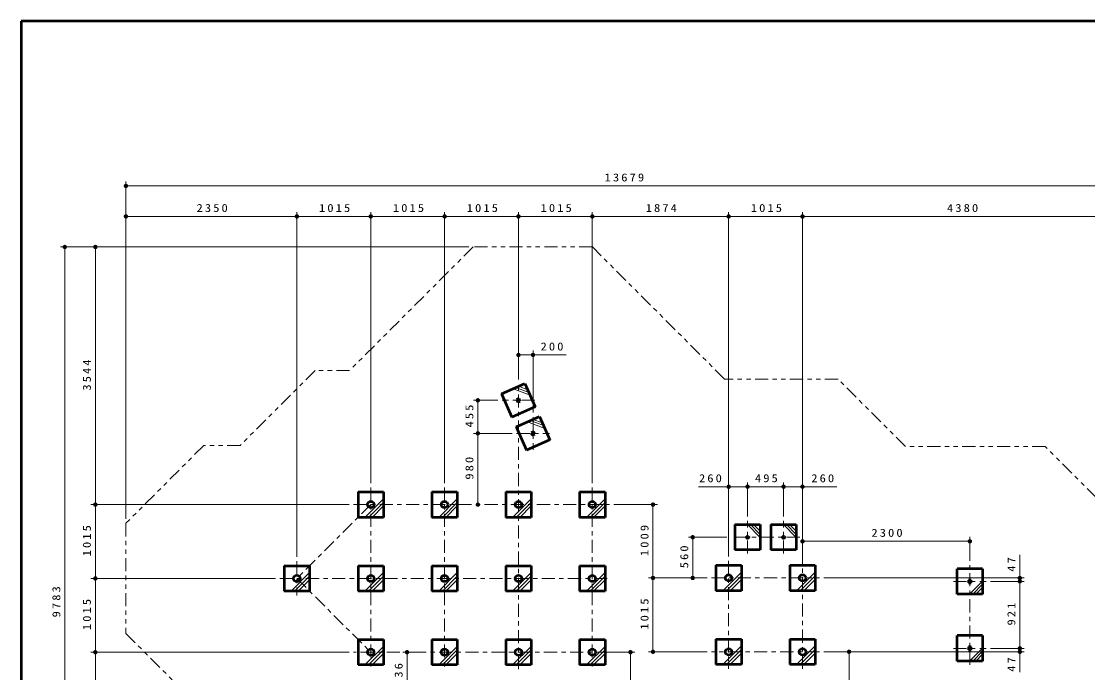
# Model space of a CAD drawing. Units: millimetres on the paper, scale 1:60. Extents: x -385 to 0, y -594 to 267.
# Drawn here: x -385 to -140.7, y -476.3 to -327 of the extents above; entities that cross this region are included whole.
import ezdxf

# ---------------------------------------------------------------- set-up
doc = ezdxf.new("R2010")
doc.units = ezdxf.units.MM
doc.linetypes.add('USER2', pattern=[6, 3, -1, 1, -1])
doc.linetypes.add('USER3', pattern=[8, 3, -1, 1, -1, 1, -1])
doc.layers.add('LY_1', color=7, linetype='Continuous', lineweight=13)
doc.layers.add('LY_2', color=7, linetype='Continuous', lineweight=13)
doc.styles.add('ＭＳ ゴシック', font='')
doc.styles.get('ＭＳ ゴシック').set_extended_font_data('MS Gothic')

# ---------------------------------------------------------------- blocks, each defined once
blk = doc.blocks.new('filled_dot')
at = {"color": 0, "linetype": 'Continuous', "lineweight": -2, "const_width": 1.25}
blk.add_lwpolyline([(-0.625, 0, 1), (0.625, 0, 1)], format="xyb", close=True, dxfattribs=at)

msp = doc.modelspace()

# ---------------------------------------------------------------- linework, layer by layer
at = {"layer": 'LY_1'}
for p, q in [((-361.043, -441.086), (-361.043, -363.739)), ((-361.043, -364.739), (-133.059, -364.739)), ((-361.043, -441.086), (-361.043, -370.739)), ((-321.879, -449.804), (-321.879, -370.739)), ((-304.962, -432.888), (-304.962, -370.739)), ((-288.045, -432.888), (-288.045, -370.739)), ((-271.129, -408.138), (-271.129, -370.739)), ((-254.212, -432.888), (-254.212, -370.739)), ((-222.979, -449.704), (-222.979, -370.739)), ((-206.062, -449.704), (-206.062, -370.739)), ((-361.043, -371.739), (-321.879, -371.739)), ((-321.879, -371.739), (-304.962, -371.739)), ((-304.962, -371.739), (-288.045, -371.739)), ((-288.045, -371.739), (-271.129, -371.739)), ((-271.129, -371.739), (-254.212, -371.739)), ((-254.212, -371.739), (-222.979, -371.739)), ((-222.979, -371.739), (-206.062, -371.739)), ((-206.062, -371.739), (-133.059, -371.739)), ((-282.508, -378.739), (-376.043, -378.739)), ((-375.043, -541.788), (-375.043, -378.739)), ((-282.508, -378.739), (-369.043, -378.739)), ((-368.043, -437.804), (-368.043, -378.739)), ((-271.129, -409.138), (-271.129, -402.496)), ((-267.795, -416.721), (-267.795, -402.496)), ((-271.129, -403.496), (-260.209, -403.496)), ((-268.444, -412.746), (-272.36, -411.243)), ((-268.732, -412.1), (-271.714, -410.956)), ((-269.019, -411.454), (-271.068, -410.668)), ((-275.879, -413.888), (-281.424, -413.888)), ((-280.424, -421.471), (-280.424, -413.888)), ((-265.111, -420.33), (-269.027, -418.826)), ((-265.398, -419.684), (-268.381, -418.539)), ((-265.686, -419.038), (-267.735, -418.251)), ((-272.545, -421.471), (-281.424, -421.471)), ((-280.424, -437.804), (-280.424, -421.471)), ((-229.917, -433.699), (-218.645, -433.699)), ((-222.979, -449.704), (-222.979, -432.699)), ((-218.645, -440.538), (-218.645, -432.699)), ((-218.645, -433.699), (-210.395, -433.699)), ((-210.395, -440.538), (-210.395, -432.699)), ((-210.395, -433.699), (-198.189, -433.699)), ((-206.062, -449.704), (-206.062, -432.699)), ((-306.301, -440.721), (-302.045, -436.465)), ((-289.384, -440.721), (-285.129, -436.465)), ((-272.468, -440.721), (-268.212, -436.465)), ((-255.551, -440.721), (-251.295, -436.465)), ((-309.879, -437.804), (-369.043, -437.804)), ((-368.043, -454.721), (-368.043, -437.804)), ((-305.476, -440.721), (-302.045, -437.29)), ((-304.651, -440.721), (-302.045, -438.115)), ((-288.559, -440.721), (-285.129, -437.29)), ((-287.734, -440.721), (-285.129, -438.115)), ((-271.643, -440.721), (-268.212, -437.29)), ((-270.818, -440.721), (-268.212, -438.115)), ((-254.726, -440.721), (-251.295, -437.29)), ((-253.901, -440.721), (-251.295, -438.115)), ((-249.295, -437.804), (-239.311, -437.804)), ((-240.311, -437.804), (-240.311, -454.621)), ((-215.729, -445.337), (-218.694, -442.371)), ((-215.729, -444.63), (-217.987, -442.371)), ((-215.729, -443.923), (-217.28, -442.371)), ((-207.479, -445.337), (-210.444, -442.371)), ((-207.479, -444.63), (-209.737, -442.371)), ((-207.479, -443.923), (-209.03, -442.371)), ((-223.395, -445.288), (-232.211, -445.288)), ((-231.211, -454.621), (-231.211, -445.288)), ((-206.062, -451.212), (-206.062, -445.216)), ((-206.062, -446.216), (-167.729, -446.216)), ((-167.729, -450.654), (-167.729, -445.216)), ((-156.28, -449.284), (-156.28, -455.404)), ((-323.218, -457.638), (-318.962, -453.382)), ((-322.393, -457.638), (-318.962, -454.207)), ((-306.301, -457.638), (-302.045, -453.382)), ((-305.476, -457.638), (-302.045, -454.207)), ((-289.384, -457.638), (-285.129, -453.382)), ((-288.559, -457.638), (-285.129, -454.207)), ((-272.468, -457.638), (-268.212, -453.382)), ((-271.643, -457.638), (-268.212, -454.207)), ((-255.551, -457.638), (-251.295, -453.382)), ((-254.726, -457.638), (-251.295, -454.207)), ((-224.318, -457.538), (-220.062, -453.282)), ((-223.493, -457.538), (-220.062, -454.107)), ((-207.401, -457.538), (-203.145, -453.282)), ((-206.576, -457.538), (-203.145, -454.107)), ((-326.795, -454.721), (-369.043, -454.721)), ((-368.043, -471.638), (-368.043, -454.721)), ((-321.568, -457.638), (-318.962, -455.032)), ((-304.651, -457.638), (-302.045, -455.032)), ((-287.734, -457.638), (-285.129, -455.032)), ((-270.818, -457.638), (-268.212, -455.032)), ((-253.901, -457.638), (-251.295, -455.032)), ((-227.895, -454.621), (-241.311, -454.621)), ((-240.311, -471.538), (-240.311, -454.621)), ((-227.895, -454.621), (-232.211, -454.621)), ((-222.668, -457.538), (-220.062, -454.932)), ((-205.751, -457.538), (-203.145, -454.932)), ((-201.145, -454.621), (-155.28, -454.621)), ((-167.778, -458.321), (-164.812, -455.355)), ((-167.071, -458.321), (-164.812, -456.062)), ((-162.979, -455.404), (-155.28, -455.404)), ((-156.28, -455.404), (-156.28, -470.754)), ((-166.364, -458.321), (-164.812, -456.769)), ((-306.301, -474.554), (-302.045, -470.299)), ((-305.476, -474.554), (-302.045, -471.123)), ((-289.384, -474.554), (-285.129, -470.299)), ((-288.559, -474.554), (-285.129, -471.123)), ((-272.468, -474.554), (-268.212, -470.299)), ((-271.643, -474.554), (-268.212, -471.123)), ((-255.551, -474.554), (-251.295, -470.299)), ((-254.726, -474.554), (-251.295, -471.123)), ((-224.318, -474.454), (-220.062, -470.199)), ((-223.493, -474.454), (-220.062, -471.023)), ((-207.401, -474.454), (-203.145, -470.199)), ((-206.576, -474.454), (-203.145, -471.023)), ((-167.778, -473.671), (-164.812, -470.705)), ((-167.071, -473.671), (-164.812, -471.412)), ((-162.979, -470.754), (-155.28, -470.754)), ((-156.28, -470.754), (-156.28, -476.216)), ((-309.879, -471.638), (-369.043, -471.638)), ((-368.043, -541.788), (-368.043, -471.638)), ((-304.651, -474.554), (-302.045, -471.948)), ((-292.962, -471.638), (-297.639, -471.638)), ((-296.639, -482.235), (-296.639, -471.638)), ((-287.734, -474.554), (-285.129, -471.948)), ((-270.818, -474.554), (-268.212, -471.948)), ((-253.901, -474.554), (-251.295, -471.948)), ((-250.803, -471.638), (-244.468, -471.638)), ((-245.468, -471.638), (-245.468, -504.971)), ((-227.895, -471.538), (-241.311, -471.538)), ((-222.668, -474.454), (-220.062, -471.848)), ((-205.751, -474.454), (-203.145, -471.848)), ((-201.145, -471.538), (-194.391, -471.538)), ((-201.145, -471.538), (-155.28, -471.538)), ((-195.391, -471.538), (-195.391, -494.204)), ((-166.364, -473.671), (-164.812, -472.119))]:
    msp.add_line(p, q, dxfattribs=at)
at = {"layer": 'LY_1', "color": 140, "lineweight": 50}
for p, q in [((-274.979, -412.409), (-269.65, -410.037)), ((-269.65, -410.037), (-267.278, -415.366)), ((-274.979, -412.409), (-272.607, -417.738)), ((-270.968, -413.47), (-271.547, -413.727)), ((-271.547, -413.727), (-271.289, -414.306)), ((-271.289, -414.306), (-270.711, -414.048)), ((-270.711, -414.048), (-270.968, -413.47)), ((-267.278, -415.366), (-272.607, -417.738)), ((-271.646, -419.993), (-266.317, -417.62)), ((-266.317, -417.62), (-263.944, -422.949)), ((-271.646, -419.993), (-269.274, -425.322)), ((-267.635, -421.053), (-268.213, -421.31)), ((-268.213, -421.31), (-267.956, -421.889)), ((-267.956, -421.889), (-267.377, -421.631)), ((-267.377, -421.631), (-267.635, -421.053)), ((-263.944, -422.949), (-269.274, -425.322)), ((-307.879, -434.888), (-307.879, -440.721)), ((-307.879, -434.888), (-302.045, -434.888)), ((-302.045, -434.888), (-302.045, -440.721)), ((-290.962, -434.888), (-290.962, -440.721)), ((-290.962, -434.888), (-285.129, -434.888)), ((-285.129, -434.888), (-285.129, -440.721)), ((-274.045, -434.888), (-274.045, -440.721)), ((-274.045, -434.888), (-268.212, -434.888)), ((-268.212, -434.888), (-268.212, -440.721)), ((-257.129, -434.888), (-257.129, -440.721)), ((-257.129, -434.888), (-251.295, -434.888)), ((-251.295, -434.888), (-251.295, -440.721)), ((-302.045, -440.721), (-307.879, -440.721)), ((-285.129, -440.721), (-290.962, -440.721)), ((-268.212, -440.721), (-274.045, -440.721)), ((-251.295, -440.721), (-257.129, -440.721)), ((-221.562, -442.371), (-221.562, -448.204)), ((-221.562, -442.371), (-215.729, -442.371)), ((-215.729, -442.371), (-215.729, -448.204)), ((-213.312, -442.371), (-213.312, -448.204)), ((-213.312, -442.371), (-207.479, -442.371)), ((-207.479, -442.371), (-207.479, -448.204)), ((-215.729, -448.204), (-221.562, -448.204)), ((-207.479, -448.204), (-213.312, -448.204)), ((-324.795, -451.804), (-324.795, -457.638)), ((-324.795, -451.804), (-318.962, -451.804)), ((-318.962, -451.804), (-318.962, -457.638)), ((-307.879, -451.804), (-307.879, -457.638)), ((-307.879, -451.804), (-302.045, -451.804)), ((-302.045, -451.804), (-302.045, -457.638)), ((-290.962, -451.804), (-290.962, -457.638)), ((-290.962, -451.804), (-285.129, -451.804)), ((-285.129, -451.804), (-285.129, -457.638)), ((-274.045, -451.804), (-274.045, -457.638)), ((-274.045, -451.804), (-268.212, -451.804)), ((-268.212, -451.804), (-268.212, -457.638)), ((-257.129, -451.804), (-257.129, -457.638)), ((-257.129, -451.804), (-251.295, -451.804)), ((-251.295, -451.804), (-251.295, -457.638)), ((-225.895, -451.704), (-225.895, -457.538)), ((-225.895, -451.704), (-220.062, -451.704)), ((-220.062, -451.704), (-220.062, -457.538)), ((-208.979, -451.704), (-208.979, -457.538)), ((-208.979, -451.704), (-203.145, -451.704)), ((-203.145, -451.704), (-203.145, -457.538)), ((-164.812, -452.488), (-170.645, -452.488)), ((-170.645, -458.321), (-170.645, -452.488)), ((-164.812, -452.488), (-164.812, -458.321)), ((-168.045, -455.088), (-168.045, -455.721)), ((-167.412, -455.088), (-168.045, -455.088)), ((-168.045, -455.721), (-167.412, -455.721)), ((-167.412, -455.721), (-167.412, -455.088)), ((-318.962, -457.638), (-324.795, -457.638)), ((-302.045, -457.638), (-307.879, -457.638)), ((-285.129, -457.638), (-290.962, -457.638)), ((-268.212, -457.638), (-274.045, -457.638)), ((-251.295, -457.638), (-257.129, -457.638)), ((-220.062, -457.538), (-225.895, -457.538)), ((-203.145, -457.538), (-208.979, -457.538)), ((-164.812, -458.321), (-170.645, -458.321)), ((-307.879, -468.721), (-307.879, -474.554)), ((-307.879, -468.721), (-302.045, -468.721)), ((-302.045, -468.721), (-302.045, -474.554)), ((-290.962, -468.721), (-290.962, -474.554)), ((-290.962, -468.721), (-285.129, -468.721)), ((-285.129, -468.721), (-285.129, -474.554)), ((-274.045, -468.721), (-274.045, -474.554)), ((-274.045, -468.721), (-268.212, -468.721)), ((-268.212, -468.721), (-268.212, -474.554)), ((-257.129, -468.721), (-257.129, -474.554)), ((-257.129, -468.721), (-251.295, -468.721)), ((-251.295, -468.721), (-251.295, -474.554)), ((-225.895, -468.621), (-225.895, -474.454)), ((-225.895, -468.621), (-220.062, -468.621)), ((-220.062, -468.621), (-220.062, -474.454)), ((-208.979, -468.621), (-208.979, -474.454)), ((-208.979, -468.621), (-203.145, -468.621)), ((-203.145, -468.621), (-203.145, -474.454)), ((-164.812, -467.838), (-170.645, -467.838)), ((-170.645, -473.671), (-170.645, -467.838)), ((-164.812, -467.838), (-164.812, -473.671)), ((-167.412, -470.438), (-168.045, -470.438)), ((-168.045, -470.438), (-168.045, -471.071)), ((-168.045, -471.071), (-167.412, -471.071)), ((-167.412, -471.071), (-167.412, -470.438)), ((-164.812, -473.671), (-170.645, -473.671)), ((-302.045, -474.554), (-307.879, -474.554)), ((-285.129, -474.554), (-290.962, -474.554)), ((-268.212, -474.554), (-274.045, -474.554)), ((-251.295, -474.554), (-257.129, -474.554)), ((-220.062, -474.454), (-225.895, -474.454)), ((-203.145, -474.454), (-208.979, -474.454))]:
    msp.add_line(p, q, dxfattribs=at)
at = {"layer": 'LY_1', "linetype": 'USER2'}
for p, q in [((-271.129, -475.554), (-271.129, -410.138)), ((-267.379, -413.888), (-274.879, -413.888)), ((-267.795, -417.721), (-267.795, -425.221)), ((-271.545, -421.471), (-264.045, -421.471)), ((-304.962, -433.888), (-304.962, -475.554)), ((-288.045, -433.888), (-288.045, -475.554)), ((-254.212, -433.888), (-254.212, -475.554)), ((-304.962, -437.804), (-321.879, -454.721)), ((-308.879, -437.804), (-250.295, -437.804)), ((-218.645, -449.038), (-218.645, -441.538)), ((-210.395, -449.038), (-210.395, -441.538)), ((-206.645, -445.288), (-222.395, -445.288)), ((-321.879, -450.804), (-321.879, -458.638)), ((-222.979, -450.704), (-222.979, -475.454)), ((-206.062, -475.454), (-206.062, -450.704)), ((-167.729, -474.504), (-167.729, -451.654)), ((-325.795, -454.721), (-250.295, -454.721)), ((-321.879, -454.721), (-304.962, -471.638)), ((-226.895, -454.621), (-202.145, -454.621)), ((-171.479, -455.404), (-163.979, -455.404)), ((-171.479, -470.754), (-163.979, -470.754)), ((-250.295, -471.638), (-308.879, -471.638)), ((-202.145, -471.538), (-226.895, -471.538))]:
    msp.add_line(p, q, dxfattribs=at)
at = {"layer": 'LY_1', "linetype": 'USER3'}
msp.add_lwpolyline([(-192.763, -524.499), (-170.106, -501.842), (-150.473, -501.842), (-133.059, -484.428), (-133.059, -441.899), (-150.473, -424.485), (-182.461, -424.485), (-197.927, -409.019), (-223.911, -409.019), (-254.192, -378.739), (-281.508, -378.739), (-309.831, -407.062), (-317.696, -407.062), (-334.851, -424.217), (-343.174, -424.217), (-361.043, -442.086), (-361.043, -467.356), (-343.174, -485.225), (-336.536, -485.225), (-279.972, -541.788), (-245.186, -541.788), (-227.897, -524.499)], close=True, dxfattribs=at)
at = {"layer": 'LY_1', "color": 140, "lineweight": 50}
for centre, radius in [((-304.962, -437.804), 0.743), ((-288.045, -437.804), 0.743), ((-271.129, -437.804), 0.743), ((-254.212, -437.804), 0.743), ((-218.645, -445.288), 0.278), ((-210.395, -445.288), 0.278), ((-321.879, -454.721), 0.743), ((-304.962, -454.721), 0.743), ((-288.045, -454.721), 0.743), ((-271.129, -454.721), 0.743), ((-254.212, -454.721), 0.743), ((-222.979, -454.621), 0.743), ((-206.062, -454.621), 0.743), ((-304.962, -471.638), 0.743), ((-288.045, -471.638), 0.743), ((-271.129, -471.638), 0.743), ((-254.212, -471.638), 0.743), ((-222.979, -471.538), 0.743), ((-206.062, -471.538), 0.743)]:
    msp.add_circle(centre, radius, dxfattribs=at)
at = {"layer": 'LY_1'}
msp.add_circle((-206.062, -454.621), 0.743, dxfattribs=at)
at = {"layer": 'LY_2', "lineweight": 50}
for p, q in [((0, -327), (-385, -327)), ((-385, -327), (-385, -594))]:
    msp.add_line(p, q, dxfattribs=at)

# ---------------------------------------------------------------- block references
at = {"layer": 'LY_1', "xscale": 0.4, "yscale": 0.4}
for p in [(-361.043, -364.739), (-361.043, -371.739), (-321.879, -371.739), (-304.962, -371.739), (-288.045, -371.739), (-271.129, -371.739), (-254.212, -371.739), (-222.979, -371.739), (-206.062, -371.739), (-271.129, -403.496), (-222.979, -433.699), (-218.645, -433.699), (-210.395, -433.699), (-206.062, -446.216)]:
    msp.add_blockref('filled_dot', p, dxfattribs=at)
for p, rotation in [((-321.879, -371.739), 180), ((-304.962, -371.739), 180), ((-288.045, -371.739), 180), ((-271.129, -371.739), 180), ((-254.212, -371.739), 180), ((-222.979, -371.739), 180), ((-206.062, -371.739), 180), ((-375.043, -378.739), 270), ((-368.043, -378.739), 270), ((-267.795, -403.496), 180), ((-280.424, -413.888), 270), ((-280.424, -421.471), 90), ((-280.424, -421.471), 270), ((-218.645, -433.699), 180), ((-210.395, -433.699), 180), ((-206.062, -433.699), 180), ((-368.043, -437.804), 90), ((-368.043, -437.804), 270), ((-280.424, -437.804), 90), ((-240.311, -437.804), 270), ((-231.211, -445.288), 270), ((-167.729, -446.216), 180), ((-368.043, -454.721), 270), ((-368.043, -454.721), 90), ((-240.311, -454.621), 270), ((-240.311, -454.621), 90), ((-231.211, -454.621), 90), ((-156.28, -454.621), 270), ((-156.28, -455.404), 270), ((-156.28, -455.404), 90), ((-368.043, -471.638), 270), ((-368.043, -471.638), 90), ((-296.639, -471.638), 270), ((-245.468, -471.638), 270), ((-240.311, -471.538), 90), ((-195.391, -471.538), 270), ((-156.28, -470.754), 90), ((-156.28, -470.754), 270), ((-156.28, -471.538), 90)]:
    msp.add_blockref('filled_dot', p, dxfattribs=dict(at, rotation=rotation))

# ---------------------------------------------------------------- texts
at = {"layer": 'LY_1', "char_height": 1.833, "attachment_point": 8, "style": 'ＭＳ ゴシック'}
for s, insert in [('\\T1.33;\\W1.15;13679', (-246.631, -363.739)), ('\\T1.33;\\W1.15;2350', (-341.052, -370.739)), ('\\T1.33;\\W1.15;1015', (-312.999, -370.739)), ('\\T1.33;\\W1.15;1015', (-296.083, -370.739)), ('\\T1.33;\\W1.15;1015', (-279.166, -370.739)), ('\\T1.33;\\W1.15;1015', (-262.249, -370.739)), ('\\T1.33;\\W1.15;1874', (-238.168, -370.739)), ('\\T1.33;\\W1.15;1015', (-214.099, -370.739)), ('\\T1.33;\\W1.15;4380', (-169.151, -370.739)), ('\\T1.33;\\W1.15;200', (-263.209, -402.496)), ('\\T1.33;\\W1.15;260', (-226.917, -432.699)), ('\\T1.33;\\W1.15;495', (-214.104, -432.699)), ('\\T1.33;\\W1.15;260', (-201.189, -432.699)), ('\\T1.33;\\W1.15;2300', (-186.468, -445.216))]:
    msp.add_mtext(s, dxfattribs=dict(at, insert=insert))
at = {"layer": 'LY_1', "char_height": 1.833, "attachment_point": 8, "rotation": 90, "style": 'ＭＳ ゴシック'}
for s, insert in [('\\T1.33;\\W1.15;3544', (-369.043, -407.855)), ('\\T1.33;\\W1.15;455', (-281.424, -417.263)), ('\\T1.33;\\W1.15;980', (-281.424, -429.222)), ('\\T1.33;\\W1.15;1015', (-369.043, -445.842)), ('\\T1.33;\\W1.15;1009', (-241.311, -445.792)), ('\\T1.33;\\W1.15;560', (-232.211, -449.539)), ('\\T1.34;\\W1.15;47', (-157.28, -451.284)), ('\\T1.33;\\W1.15;9783', (-376.043, -459.847)), ('\\T1.33;\\W1.15;1015', (-369.043, -462.758)), ('\\T1.33;\\W1.15;1015', (-241.311, -462.658)), ('\\T1.33;\\W1.15;921', (-157.28, -462.663)), ('\\T1.34;\\W1.15;47', (-157.28, -474.216)), ('\\T1.33;\\W1.15;636', (-297.639, -476.52))]:
    msp.add_mtext(s, dxfattribs=dict(at, insert=insert))

doc.saveas('drawing.dxf')
